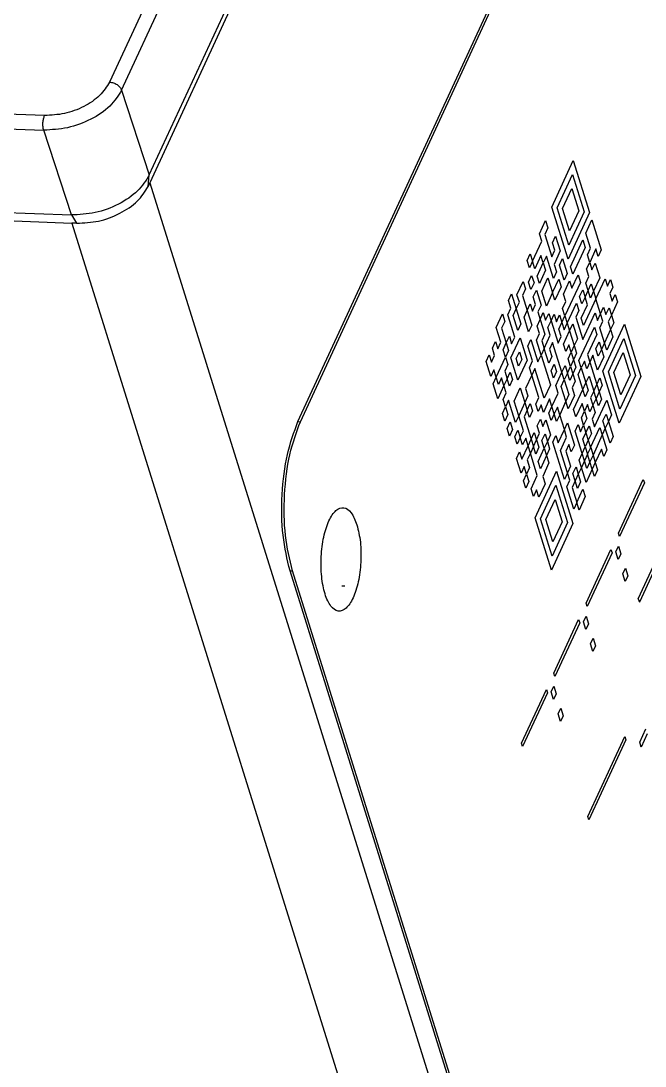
# Model space of a CAD drawing. Header units: millimetres. Extents: x 0 to 420, y 0 to 297.
# Drawn here: x 176.51 to 188.34, y 125.72 to 145.52 of the extents above; entities that cross this region are included whole.
import ezdxf

# ---------------------------------------------------------------- set-up
doc = ezdxf.new("R2010")
doc.units = ezdxf.units.MM

msp = doc.modelspace()

# ---------------------------------------------------------------- linework, layer by layer
at = {"color": 7, "linetype": 'Continuous', "lineweight": 25}
for p, q in [((186.357, 162.028), (178.192, 144.357)), ((178.422, 144.205), (186.587, 161.876)), ((178.946, 142.6), (187.144, 160.345)), ((187.091, 160.058), (178.954, 142.447)), ((181.762, 137.927), (188.235, 151.936)), ((181.808, 137.925), (188.281, 151.934)), ((176.962, 143.725), (152.509, 144.66)), ((152.493, 144.382), (176.945, 143.447)), ((178.422, 144.205), (178.946, 142.6)), ((177.469, 141.842), (176.945, 143.447)), ((152.932, 142.78), (177.469, 141.842)), ((186.569, 141.991), (186.978, 142.876)), ((186.978, 142.876), (187.287, 141.889)), ((178.923, 142.38), (178.946, 142.6)), ((186.671, 141.976), (186.964, 142.609)), ((186.964, 142.609), (187.184, 141.903)), ((178.954, 142.447), (178.923, 142.38)), ((178.954, 142.447), (188.72, 111.201)), ((186.774, 141.962), (186.949, 142.341)), ((186.949, 142.341), (187.082, 141.918)), ((186.878, 141.003), (186.569, 141.991)), ((186.892, 141.271), (186.671, 141.976)), ((186.906, 141.538), (186.774, 141.962)), ((175.625, 141.759), (177.477, 141.689)), ((177.469, 141.842), (177.569, 141.685)), ((187.287, 141.889), (186.878, 141.003)), ((187.184, 141.903), (186.892, 141.271)), ((187.082, 141.918), (186.906, 141.538)), ((187.214, 141.494), (187.331, 141.747)), ((187.331, 141.747), (187.507, 141.183)), ((177.477, 141.689), (187.244, 110.442)), ((177.569, 141.685), (177.477, 141.689)), ((186.335, 141.485), (186.452, 141.738)), ((186.496, 141.597), (186.438, 141.47)), ((186.452, 141.738), (186.496, 141.597)), ((186.204, 140.964), (186.379, 141.344)), ((186.379, 141.344), (186.335, 141.485)), ((186.438, 141.47), (186.57, 141.047)), ((186.584, 141.314), (186.643, 141.441)), ((186.643, 141.441), (186.731, 141.159)), ((186.922, 140.862), (187.156, 141.368)), ((187.156, 141.368), (187.2, 141.227)), ((187.302, 141.212), (187.214, 141.494)), ((186.57, 141.047), (186.628, 141.173)), ((186.628, 141.173), (186.584, 141.314)), ((186.731, 141.159), (186.614, 140.906)), ((187.2, 141.227), (186.966, 140.721)), ((187.244, 141.086), (187.302, 141.212)), ((187.405, 141.197), (187.288, 140.944)), ((187.449, 141.056), (187.405, 141.197)), ((187.507, 141.183), (187.449, 141.056)), ((186.101, 140.979), (186.16, 141.105)), ((186.145, 140.837), (186.101, 140.979)), ((186.204, 140.964), (186.145, 140.837)), ((186.16, 141.105), (186.204, 140.964)), ((186.248, 140.823), (186.204, 140.964)), ((186.365, 141.076), (186.248, 140.823)), ((186.409, 140.935), (186.365, 141.076)), ((186.467, 141.061), (186.409, 140.935)), ((186.6, 140.638), (186.467, 141.061)), ((186.717, 140.891), (186.775, 141.017)), ((186.775, 141.017), (186.863, 140.735)), ((187.288, 140.944), (187.244, 141.086)), ((186.292, 140.682), (186.409, 140.935)), ((186.453, 140.794), (186.336, 140.541)), ((186.409, 140.935), (186.453, 140.794)), ((186.658, 140.764), (186.6, 140.638)), ((186.614, 140.906), (186.658, 140.764)), ((186.805, 140.609), (186.717, 140.891)), ((186.966, 140.721), (186.922, 140.862)), ((187.229, 140.818), (187.288, 140.944)), ((187.274, 140.677), (187.229, 140.818)), ((187.288, 140.944), (187.332, 140.803)), ((187.332, 140.803), (187.39, 140.93)), ((187.39, 140.93), (187.479, 140.648)), ((185.911, 140.331), (186.028, 140.584)), ((186.028, 140.584), (186.072, 140.443)), ((186.131, 140.57), (186.189, 140.696)), ((186.175, 140.429), (186.131, 140.57)), ((186.234, 140.555), (186.175, 140.429)), ((186.189, 140.696), (186.234, 140.555)), ((186.336, 140.541), (186.292, 140.682)), ((186.38, 140.399), (186.497, 140.653)), ((186.497, 140.653), (186.585, 140.37)), ((186.585, 140.37), (186.702, 140.623)), ((186.702, 140.623), (186.746, 140.482)), ((186.79, 140.341), (186.907, 140.594)), ((186.863, 140.735), (186.805, 140.609)), ((187.113, 140.565), (186.82, 139.932)), ((186.907, 140.594), (186.951, 140.453)), ((186.951, 140.453), (187.068, 140.706)), ((187.068, 140.706), (187.113, 140.565)), ((187.215, 140.55), (187.274, 140.677)), ((187.479, 140.648), (187.362, 140.395)), ((187.406, 140.253), (187.581, 140.633)), ((187.581, 140.633), (187.625, 140.492)), ((187.625, 140.492), (187.684, 140.618)), ((187.684, 140.618), (187.728, 140.477)), ((186.072, 140.443), (186.014, 140.317)), ((186.219, 140.288), (186.278, 140.414)), ((186.278, 140.414), (186.366, 140.132)), ((186.468, 140.117), (186.38, 140.399)), ((186.585, 140.37), (186.468, 140.117)), ((186.629, 140.229), (186.585, 140.37)), ((186.746, 140.482), (186.629, 140.229)), ((187.098, 140.297), (187.157, 140.424)), ((187.157, 140.424), (187.201, 140.283)), ((187.201, 140.283), (187.259, 140.409)), ((187.259, 140.409), (187.215, 140.55)), ((187.259, 140.409), (187.318, 140.536)), ((187.303, 140.268), (187.259, 140.409)), ((187.362, 140.395), (187.303, 140.268)), ((187.318, 140.536), (187.362, 140.395)), ((187.362, 140.395), (187.406, 140.253)), ((187.728, 140.477), (187.669, 140.351)), ((185.75, 140.22), (185.809, 140.346)), ((185.795, 140.078), (185.75, 140.22)), ((185.809, 140.346), (185.897, 140.064)), ((185.897, 140.064), (185.956, 140.19)), ((185.956, 140.19), (185.911, 140.331)), ((186.014, 140.317), (186.102, 140.035)), ((186.102, 140.035), (186.161, 140.161)), ((186.161, 140.161), (186.205, 140.02)), ((186.263, 140.146), (186.219, 140.288)), ((186.776, 140.073), (186.835, 140.2)), ((186.835, 140.2), (186.79, 140.341)), ((186.864, 139.791), (187.04, 140.171)), ((187.04, 140.171), (187.084, 140.03)), ((187.142, 140.156), (187.098, 140.297)), ((187.201, 140.283), (187.142, 140.156)), ((187.406, 140.253), (187.172, 139.747)), ((187.245, 140.141), (187.201, 140.283)), ((187.494, 139.971), (187.406, 140.253)), ((187.669, 140.351), (187.714, 140.21)), ((187.816, 140.195), (187.699, 139.942)), ((187.714, 140.21), (187.772, 140.336)), ((187.772, 140.336), (187.816, 140.195)), ((185.517, 139.713), (185.634, 139.966)), ((185.634, 139.966), (185.678, 139.825)), ((185.736, 139.952), (185.795, 140.078)), ((185.839, 139.937), (185.897, 140.064)), ((185.897, 140.064), (185.985, 139.782)), ((186.044, 139.908), (186.102, 140.035)), ((186.102, 140.035), (186.19, 139.752)), ((186.205, 140.02), (186.263, 140.146)), ((186.366, 140.132), (186.307, 140.005)), ((186.307, 140.005), (186.352, 139.864)), ((186.352, 139.864), (186.41, 139.991)), ((186.41, 139.991), (186.454, 139.85)), ((186.454, 139.85), (186.513, 139.976)), ((186.513, 139.976), (186.557, 139.835)), ((186.557, 139.835), (186.615, 139.962)), ((186.615, 139.962), (186.659, 139.82)), ((186.82, 139.932), (186.776, 140.073)), ((187.084, 140.03), (187.025, 139.903)), ((187.128, 139.888), (187.245, 140.141)), ((187.158, 139.48), (187.392, 139.986)), ((187.392, 139.986), (187.436, 139.845)), ((187.436, 139.845), (187.494, 139.971)), ((187.494, 139.971), (187.552, 140.098)), ((187.538, 139.83), (187.494, 139.971)), ((187.552, 140.098), (187.597, 139.957)), ((187.597, 139.957), (187.655, 140.083)), ((187.655, 140.083), (187.699, 139.942)), ((185.678, 139.825), (185.619, 139.699)), ((185.868, 139.528), (185.736, 139.952)), ((185.927, 139.655), (185.839, 139.937)), ((185.985, 139.782), (185.927, 139.655)), ((186.132, 139.626), (186.044, 139.908)), ((186.293, 139.738), (186.351, 139.864)), ((186.351, 139.864), (186.44, 139.582)), ((186.498, 139.708), (186.557, 139.835)), ((186.557, 139.835), (186.689, 139.412)), ((186.659, 139.82), (186.718, 139.947)), ((186.703, 139.679), (186.762, 139.806)), ((186.718, 139.947), (186.762, 139.806)), ((186.762, 139.806), (186.82, 139.932)), ((186.762, 139.806), (186.806, 139.665)), ((186.806, 139.665), (186.864, 139.791)), ((186.82, 139.932), (186.864, 139.791)), ((186.864, 139.791), (186.908, 139.65)), ((186.908, 139.65), (186.967, 139.777)), ((186.967, 139.777), (187.055, 139.494)), ((187.025, 139.903), (187.158, 139.48)), ((187.172, 139.747), (187.128, 139.888)), ((187.48, 139.703), (187.538, 139.83)), ((187.539, 138.886), (187.948, 139.772)), ((187.699, 139.942), (187.641, 139.815)), ((187.641, 139.815), (187.685, 139.674)), ((187.743, 139.801), (187.685, 139.674)), ((187.699, 139.942), (187.743, 139.801)), ((187.948, 139.772), (188.257, 138.784)), ((185.605, 139.431), (185.517, 139.713)), ((185.619, 139.699), (185.707, 139.417)), ((186.19, 139.752), (186.132, 139.626)), ((186.279, 139.47), (186.337, 139.597)), ((186.337, 139.597), (186.293, 139.738)), ((186.44, 139.582), (186.381, 139.455)), ((186.425, 139.314), (186.542, 139.567)), ((186.542, 139.567), (186.498, 139.708)), ((186.747, 139.538), (186.703, 139.679)), ((186.792, 139.397), (186.908, 139.65)), ((186.908, 139.65), (186.997, 139.368)), ((187.085, 139.086), (187.377, 139.718)), ((187.421, 139.577), (187.246, 139.197)), ((187.377, 139.718), (187.421, 139.577)), ((187.568, 139.421), (187.48, 139.703)), ((187.685, 139.674), (187.568, 139.421)), ((187.685, 139.674), (187.729, 139.533)), ((185.444, 139.319), (185.502, 139.446)), ((185.502, 139.446), (185.546, 139.305)), ((185.546, 139.305), (185.605, 139.431)), ((185.649, 139.29), (185.707, 139.417)), ((185.707, 139.417), (185.766, 139.543)), ((185.707, 139.417), (185.751, 139.275)), ((185.766, 139.543), (185.81, 139.402)), ((185.796, 139.134), (185.971, 139.514)), ((185.81, 139.402), (185.868, 139.528)), ((185.971, 139.514), (186.103, 139.09)), ((186.118, 139.358), (186.176, 139.485)), ((186.176, 139.485), (186.308, 139.061)), ((186.367, 139.188), (186.279, 139.47)), ((186.381, 139.455), (186.425, 139.314)), ((186.586, 139.426), (186.528, 139.3)), ((186.763, 138.862), (186.586, 139.426)), ((186.689, 139.412), (186.747, 139.538)), ((186.836, 139.256), (186.792, 139.397)), ((186.894, 139.382), (186.836, 139.256)), ((186.938, 139.241), (186.894, 139.382)), ((186.997, 139.368), (186.938, 139.241)), ((187.055, 139.494), (186.997, 139.368)), ((186.997, 139.368), (187.041, 139.227)), ((187.407, 139.309), (187.465, 139.436)), ((187.465, 139.436), (187.509, 139.295)), ((187.568, 139.421), (187.51, 139.295)), ((187.612, 139.28), (187.568, 139.421)), ((187.729, 139.533), (187.612, 139.28)), ((187.642, 138.871), (187.934, 139.504)), ((187.934, 139.504), (188.155, 138.798)), ((185.327, 139.066), (185.385, 139.193)), ((185.385, 139.193), (185.429, 139.052)), ((185.429, 139.052), (185.488, 139.178)), ((185.488, 139.178), (185.444, 139.319)), ((185.693, 139.149), (185.649, 139.29)), ((185.751, 139.275), (185.693, 139.149)), ((185.898, 139.12), (185.957, 139.246)), ((185.957, 139.246), (186.001, 139.105)), ((186.206, 139.076), (186.118, 139.358)), ((186.308, 139.061), (186.367, 139.188)), ((186.425, 139.314), (186.367, 139.188)), ((186.367, 139.188), (186.543, 138.623)), ((186.514, 139.032), (186.425, 139.314)), ((186.528, 139.3), (186.572, 139.159)), ((186.88, 139.115), (186.938, 139.241)), ((186.938, 139.241), (186.982, 139.1)), ((187.041, 139.227), (186.982, 139.1)), ((187.246, 139.197), (187.29, 139.056)), ((187.348, 139.183), (187.29, 139.056)), ((187.437, 138.901), (187.348, 139.183)), ((187.451, 139.168), (187.407, 139.309)), ((187.509, 139.295), (187.451, 139.168)), ((187.51, 139.295), (187.554, 139.154)), ((187.744, 138.857), (187.92, 139.236)), ((187.92, 139.236), (188.052, 138.813)), ((185.415, 138.784), (185.327, 139.066)), ((185.518, 138.769), (185.693, 139.149)), ((185.737, 139.008), (185.679, 138.881)), ((185.693, 139.149), (185.737, 139.008)), ((185.928, 138.711), (185.796, 139.134)), ((185.942, 138.979), (185.898, 139.12)), ((186.103, 139.09), (185.928, 138.711)), ((186.001, 139.105), (185.942, 138.979)), ((186.147, 138.949), (186.206, 139.076)), ((186.572, 139.159), (186.514, 139.032)), ((186.558, 138.891), (186.616, 139.017)), ((186.616, 139.017), (186.66, 138.876)), ((186.763, 138.862), (186.821, 138.988)), ((186.821, 138.988), (186.865, 138.847)), ((186.865, 138.847), (186.924, 138.974)), ((186.924, 138.974), (186.88, 139.115)), ((186.982, 139.1), (186.924, 138.974)), ((186.924, 138.974), (186.968, 138.832)), ((186.982, 139.1), (187.026, 138.959)), ((187.129, 138.944), (187.085, 139.086)), ((187.187, 139.071), (187.129, 138.944)), ((187.231, 138.93), (187.187, 139.071)), ((187.29, 139.056), (187.231, 138.93)), ((187.29, 139.056), (187.422, 138.633)), ((187.554, 139.154), (187.437, 138.901)), ((185.474, 138.91), (185.415, 138.784)), ((185.518, 138.769), (185.474, 138.91)), ((185.679, 138.881), (185.723, 138.74)), ((185.723, 138.74), (185.781, 138.867)), ((185.781, 138.867), (185.825, 138.726)), ((186.192, 138.808), (186.075, 138.555)), ((186.191, 138.808), (186.147, 138.949)), ((186.25, 138.935), (186.191, 138.808)), ((186.324, 138.385), (186.192, 138.808)), ((186.426, 138.37), (186.25, 138.935)), ((186.602, 138.75), (186.558, 138.891)), ((186.66, 138.876), (186.602, 138.75)), ((186.646, 138.609), (186.763, 138.862)), ((186.807, 138.721), (186.763, 138.862)), ((186.865, 138.847), (186.807, 138.721)), ((186.91, 138.706), (186.865, 138.847)), ((186.968, 138.832), (186.91, 138.706)), ((187.026, 138.959), (186.968, 138.832)), ((186.968, 138.832), (187.012, 138.691)), ((187.07, 138.818), (187.129, 138.944)), ((187.159, 138.536), (187.07, 138.818)), ((187.129, 138.944), (187.217, 138.662)), ((187.217, 138.662), (187.276, 138.789)), ((187.276, 138.789), (187.364, 138.506)), ((187.848, 137.898), (187.539, 138.886)), ((187.862, 138.166), (187.642, 138.871)), ((187.877, 138.433), (187.744, 138.857)), ((188.257, 138.784), (187.848, 137.898)), ((188.155, 138.798), (187.862, 138.166)), ((188.052, 138.813), (187.877, 138.433)), ((185.459, 138.643), (185.518, 138.769)), ((185.547, 138.361), (185.459, 138.643)), ((185.562, 138.628), (185.518, 138.769)), ((185.664, 138.614), (185.547, 138.361)), ((185.62, 138.755), (185.562, 138.628)), ((185.664, 138.614), (185.62, 138.755)), ((185.723, 138.74), (185.664, 138.614)), ((185.708, 138.472), (185.664, 138.614)), ((185.767, 138.599), (185.723, 138.74)), ((185.825, 138.726), (185.767, 138.599)), ((186.543, 138.623), (186.426, 138.37)), ((186.69, 138.468), (186.646, 138.609)), ((186.749, 138.594), (186.807, 138.721)), ((186.837, 138.312), (186.749, 138.594)), ((186.807, 138.721), (186.895, 138.438)), ((187.012, 138.691), (186.954, 138.565)), ((187.159, 138.536), (187.217, 138.662)), ((187.217, 138.662), (187.261, 138.521)), ((187.364, 138.506), (187.422, 138.633)), ((187.422, 138.633), (187.481, 138.759)), ((187.422, 138.633), (187.466, 138.492)), ((187.525, 138.618), (187.466, 138.492)), ((187.481, 138.759), (187.525, 138.618)), ((188.209, 134.574), (190.066, 138.592)), ((185.65, 138.346), (185.708, 138.472)), ((185.855, 138.317), (185.972, 138.57)), ((185.972, 138.57), (186.06, 138.288)), ((186.119, 138.414), (186.06, 138.288)), ((186.075, 138.555), (186.119, 138.414)), ((186.265, 138.258), (186.324, 138.385)), ((186.573, 138.214), (186.69, 138.468)), ((186.895, 138.438), (186.837, 138.312)), ((186.998, 138.424), (186.881, 138.171)), ((186.954, 138.565), (186.998, 138.424)), ((186.983, 138.156), (187.159, 138.536)), ((187.203, 138.394), (187.159, 138.536)), ((187.261, 138.521), (187.203, 138.394)), ((187.364, 138.506), (187.305, 138.38)), ((187.305, 138.38), (187.349, 138.239)), ((187.408, 138.365), (187.364, 138.506)), ((187.466, 138.492), (187.408, 138.365)), ((187.466, 138.492), (187.511, 138.351)), ((190.086, 138.528), (188.229, 134.509)), ((185.636, 138.078), (185.694, 138.205)), ((185.694, 138.205), (185.65, 138.346)), ((185.753, 138.331), (185.694, 138.205)), ((185.694, 138.205), (185.738, 138.064)), ((185.885, 137.908), (185.753, 138.331)), ((185.943, 138.034), (185.855, 138.317)), ((186.06, 138.288), (185.943, 138.034)), ((186.06, 138.288), (186.104, 138.146)), ((186.104, 138.146), (186.163, 138.273)), ((186.163, 138.273), (186.207, 138.132)), ((186.31, 138.117), (186.265, 138.258)), ((186.368, 138.244), (186.31, 138.117)), ((186.412, 138.103), (186.368, 138.244)), ((186.529, 138.356), (186.412, 138.103)), ((186.515, 138.088), (186.573, 138.214)), ((186.573, 138.214), (186.529, 138.356)), ((186.617, 138.073), (186.573, 138.214)), ((186.676, 138.2), (186.617, 138.073)), ((186.72, 138.059), (186.676, 138.2)), ((186.837, 138.312), (186.72, 138.059)), ((186.881, 138.171), (186.837, 138.312)), ((187.144, 138.268), (187.027, 138.015)), ((187.188, 138.127), (187.144, 138.268)), ((187.247, 138.253), (187.188, 138.127)), ((187.291, 138.112), (187.247, 138.253)), ((187.349, 138.239), (187.291, 138.112)), ((187.408, 138.365), (187.35, 138.239)), ((187.35, 138.239), (187.394, 138.098)), ((187.379, 137.83), (187.613, 138.336)), ((187.452, 138.224), (187.408, 138.365)), ((187.511, 138.351), (187.452, 138.224)), ((187.613, 138.336), (187.701, 138.054)), ((185.68, 137.937), (185.636, 138.078)), ((185.738, 138.064), (185.68, 137.937)), ((185.943, 138.034), (185.885, 137.908)), ((186.032, 137.752), (185.943, 138.034)), ((186.104, 138.146), (186.046, 138.02)), ((186.046, 138.02), (186.178, 137.597)), ((186.149, 138.005), (186.104, 138.146)), ((186.207, 138.132), (186.149, 138.005)), ((186.559, 137.947), (186.515, 138.088)), ((186.617, 138.073), (186.559, 137.947)), ((186.661, 137.932), (186.617, 138.073)), ((186.72, 138.059), (186.661, 137.932)), ((186.808, 137.776), (186.72, 138.059)), ((187.027, 138.015), (186.983, 138.156)), ((187.13, 138), (187.188, 138.127)), ((187.174, 137.859), (187.13, 138)), ((187.233, 137.986), (187.174, 137.859)), ((187.188, 138.127), (187.233, 137.986)), ((187.394, 138.098), (187.335, 137.971)), ((187.54, 137.942), (187.599, 138.068)), ((187.599, 138.068), (187.643, 137.927)), ((187.701, 138.054), (187.643, 137.927)), ((181.762, 137.927), (181.808, 137.925)), ((185.724, 137.796), (185.782, 137.923)), ((185.768, 137.655), (185.724, 137.796)), ((185.826, 137.781), (185.768, 137.655)), ((185.782, 137.923), (185.826, 137.781)), ((186.295, 137.85), (186.354, 137.976)), ((186.339, 137.708), (186.295, 137.85)), ((186.354, 137.976), (186.398, 137.835)), ((186.398, 137.835), (186.456, 137.961)), ((186.456, 137.961), (186.544, 137.679)), ((186.808, 137.776), (186.866, 137.903)), ((186.866, 137.903), (186.999, 137.48)), ((187.013, 137.747), (187.072, 137.874)), ((187.072, 137.874), (187.116, 137.733)), ((187.116, 137.733), (187.174, 137.859)), ((187.174, 137.859), (187.218, 137.718)), ((187.218, 137.718), (187.277, 137.845)), ((187.277, 137.845), (187.321, 137.703)), ((187.306, 137.436), (187.482, 137.815)), ((187.335, 137.971), (187.379, 137.83)), ((187.482, 137.815), (187.526, 137.674)), ((187.584, 137.801), (187.526, 137.674)), ((187.584, 137.801), (187.54, 137.942)), ((187.643, 137.927), (187.584, 137.801)), ((187.673, 137.518), (187.584, 137.801)), ((187.643, 137.927), (187.731, 137.645)), ((185.871, 137.64), (185.929, 137.767)), ((185.915, 137.499), (185.871, 137.64)), ((185.973, 137.626), (185.915, 137.499)), ((185.929, 137.767), (185.973, 137.626)), ((185.973, 137.626), (186.032, 137.752)), ((186.017, 137.485), (185.973, 137.626)), ((186.076, 137.611), (186.017, 137.485)), ((186.12, 137.47), (186.076, 137.611)), ((186.12, 137.47), (186.178, 137.597)), ((186.178, 137.597), (186.237, 137.723)), ((186.178, 137.597), (186.222, 137.455)), ((186.222, 137.455), (186.281, 137.582)), ((186.237, 137.723), (186.281, 137.582)), ((186.281, 137.582), (186.339, 137.708)), ((186.281, 137.582), (186.325, 137.441)), ((186.383, 137.567), (186.442, 137.694)), ((186.442, 137.694), (186.486, 137.553)), ((186.544, 137.679), (186.486, 137.553)), ((186.589, 137.538), (186.647, 137.665)), ((186.647, 137.665), (186.691, 137.523)), ((186.691, 137.523), (186.808, 137.776)), ((186.735, 137.382), (186.852, 137.635)), ((186.852, 137.635), (186.808, 137.776)), ((187.145, 137.324), (187.013, 137.747)), ((187.16, 137.592), (187.218, 137.718)), ((187.204, 137.45), (187.16, 137.592)), ((187.218, 137.718), (187.262, 137.577)), ((187.321, 137.703), (187.262, 137.577)), ((187.526, 137.674), (187.351, 137.295)), ((187.526, 137.674), (187.614, 137.392)), ((187.731, 137.645), (187.673, 137.518)), ((186.003, 137.217), (186.12, 137.47)), ((186.164, 137.329), (186.12, 137.47)), ((186.222, 137.455), (186.164, 137.329)), ((186.266, 137.314), (186.222, 137.455)), ((186.325, 137.441), (186.266, 137.314)), ((186.311, 137.173), (186.427, 137.426)), ((186.427, 137.426), (186.383, 137.567)), ((186.486, 137.553), (186.427, 137.426)), ((186.427, 137.426), (186.472, 137.285)), ((186.53, 137.412), (186.472, 137.285)), ((186.486, 137.553), (186.53, 137.412)), ((186.809, 136.832), (186.589, 137.538)), ((186.896, 137.494), (186.838, 137.368)), ((186.94, 137.353), (186.896, 137.494)), ((186.999, 137.48), (186.94, 137.353)), ((187.146, 137.324), (187.204, 137.45)), ((187.262, 137.577), (187.204, 137.45)), ((187.204, 137.45), (187.248, 137.309)), ((187.248, 137.309), (187.307, 137.436)), ((187.262, 137.577), (187.306, 137.436)), ((187.307, 137.436), (187.351, 137.295)), ((187.512, 137.407), (187.395, 137.154)), ((187.556, 137.265), (187.512, 137.407)), ((187.614, 137.392), (187.556, 137.265)), ((185.9, 137.232), (185.959, 137.358)), ((185.989, 136.949), (185.9, 137.232)), ((185.959, 137.358), (186.003, 137.217)), ((186.164, 137.329), (186.105, 137.202)), ((186.105, 137.202), (186.15, 137.061)), ((186.296, 136.905), (186.164, 137.329)), ((186.472, 137.285), (186.355, 137.032)), ((186.472, 137.285), (186.516, 137.144)), ((186.867, 136.959), (186.735, 137.382)), ((186.838, 137.368), (186.926, 137.085)), ((187.087, 137.197), (187.145, 137.324)), ((187.131, 137.056), (187.087, 137.197)), ((187.19, 137.183), (187.146, 137.324)), ((187.248, 137.309), (187.19, 137.183)), ((187.292, 137.168), (187.248, 137.309)), ((187.351, 137.295), (187.292, 137.168)), ((187.351, 137.295), (187.395, 137.154)), ((186.047, 137.076), (185.989, 136.949)), ((186.091, 136.935), (186.047, 137.076)), ((186.15, 137.061), (186.091, 136.935)), ((186.253, 136.103), (186.662, 136.988)), ((186.355, 137.032), (186.311, 137.173)), ((186.516, 137.144), (186.399, 136.891)), ((186.662, 136.988), (186.971, 136)), ((186.926, 137.085), (186.867, 136.959)), ((186.97, 136.944), (187.029, 137.071)), ((187.029, 137.071), (187.073, 136.93)), ((187.131, 137.056), (187.073, 136.93)), ((187.19, 137.183), (187.131, 137.056)), ((187.219, 136.774), (187.131, 137.056)), ((187.234, 137.042), (187.19, 137.183)), ((187.336, 137.027), (187.219, 136.774)), ((187.292, 137.168), (187.234, 137.042)), ((187.336, 137.027), (187.292, 137.168)), ((187.395, 137.154), (187.336, 137.027)), ((187.38, 136.886), (187.336, 137.027)), ((187.439, 137.012), (187.38, 136.886)), ((187.395, 137.154), (187.439, 137.012)), ((186.033, 136.808), (186.091, 136.935)), ((186.077, 136.667), (186.033, 136.808)), ((186.135, 136.794), (186.077, 136.667)), ((186.091, 136.935), (186.135, 136.794)), ((186.179, 136.652), (186.296, 136.905)), ((186.399, 136.891), (186.443, 136.75)), ((186.868, 136.959), (186.809, 136.832)), ((186.853, 136.691), (186.912, 136.818)), ((186.912, 136.818), (186.868, 136.959)), ((187.014, 136.803), (186.956, 136.677)), ((187.014, 136.803), (186.97, 136.944)), ((187.073, 136.93), (187.014, 136.803)), ((187.058, 136.662), (187.014, 136.803)), ((187.073, 136.93), (187.117, 136.789)), ((187.835, 135.817), (188.304, 136.832)), ((188.304, 136.832), (188.324, 136.768)), ((186.223, 136.511), (186.179, 136.652)), ((186.282, 136.638), (186.223, 136.511)), ((186.326, 136.497), (186.282, 136.638)), ((186.443, 136.75), (186.326, 136.497)), ((186.356, 136.088), (186.648, 136.721)), ((186.648, 136.721), (186.869, 136.015)), ((186.986, 136.268), (186.853, 136.691)), ((186.956, 136.677), (187.044, 136.394)), ((187.044, 136.394), (187.161, 136.647)), ((187.117, 136.789), (187.058, 136.662)), ((187.161, 136.647), (187.205, 136.506)), ((188.324, 136.768), (187.855, 135.753)), ((186.458, 136.073), (186.634, 136.453)), ((186.634, 136.453), (186.766, 136.029)), ((187.044, 136.394), (186.986, 136.268)), ((187.088, 136.253), (187.044, 136.394)), ((187.205, 136.506), (187.088, 136.253)), ((186.562, 135.115), (186.253, 136.103)), ((186.576, 135.382), (186.356, 136.088)), ((186.591, 135.65), (186.458, 136.073)), ((186.971, 136), (186.562, 135.115)), ((186.869, 136.015), (186.576, 135.382)), ((186.766, 136.029), (186.591, 135.65)), ((187.855, 135.753), (187.835, 135.817)), ((187.222, 134.492), (187.691, 135.507)), ((187.712, 135.442), (187.243, 134.427)), ((187.691, 135.507), (187.712, 135.442)), ((187.785, 135.459), (187.835, 135.566)), ((187.83, 135.317), (187.785, 135.459)), ((187.879, 135.424), (187.83, 135.317)), ((187.835, 135.566), (187.879, 135.424)), ((186.495, 119.477), (181.611, 135.104)), ((181.611, 135.104), (181.657, 135.102)), ((186.541, 119.476), (181.657, 135.102)), ((187.915, 135.043), (187.965, 135.15)), ((187.96, 134.901), (187.915, 135.043)), ((187.965, 135.15), (188.009, 135.008)), ((182.596, 134.82), (182.65, 134.815)), ((188.009, 135.008), (187.96, 134.901)), ((187.243, 134.427), (187.222, 134.492)), ((188.209, 134.574), (188.229, 134.509)), ((187.173, 134.133), (187.222, 134.24)), ((187.222, 134.24), (187.267, 134.098)), ((186.61, 133.166), (187.079, 134.181)), ((187.099, 134.117), (186.63, 133.102)), ((187.079, 134.181), (187.099, 134.117)), ((187.217, 133.991), (187.173, 134.133)), ((187.267, 134.098), (187.217, 133.991)), ((187.303, 133.717), (187.352, 133.824)), ((187.352, 133.824), (187.397, 133.682)), ((187.347, 133.575), (187.303, 133.717)), ((187.397, 133.682), (187.347, 133.575)), ((186.63, 133.102), (186.61, 133.166)), ((185.998, 131.84), (186.467, 132.856)), ((186.467, 132.856), (186.487, 132.791)), ((186.56, 132.808), (186.61, 132.915)), ((186.61, 132.915), (186.654, 132.773)), ((186.487, 132.791), (186.018, 131.776)), ((186.605, 132.666), (186.56, 132.808)), ((186.654, 132.773), (186.605, 132.666)), ((186.69, 132.392), (186.74, 132.499)), ((186.74, 132.499), (186.784, 132.356)), ((186.735, 132.249), (186.69, 132.392)), ((186.784, 132.356), (186.735, 132.249)), ((188.235, 131.855), (188.352, 132.107)), ((187.253, 130.449), (187.953, 131.965)), ((187.973, 131.9), (187.273, 130.385)), ((187.953, 131.965), (187.973, 131.9)), ((188.263, 131.764), (188.235, 131.855)), ((188.38, 132.017), (188.263, 131.764)), ((186.018, 131.776), (185.998, 131.84)), ((187.273, 130.385), (187.253, 130.449))]:
    msp.add_line(p, q, dxfattribs=at)
for points, knots in [([(178.192, 144.357), (178.138, 144.27), (178.029, 144.097), (177.714, 143.884), (177.338, 143.743), (177.087, 143.731), (176.962, 143.725)], [0, 0, 0, 0, 0.250442, 0.500135, 0.75008, 1, 1, 1, 1]), ([(178.422, 144.205), (178.357, 144.101), (178.226, 143.894), (177.848, 143.639), (177.397, 143.47), (177.096, 143.455), (176.945, 143.447)], [0, 0, 0, 0, 0.250446, 0.500135, 0.750075, 1, 1, 1, 1])]:
    msp.add_open_spline(points, degree=3, knots=knots, dxfattribs=at)
for points in [[(178.192, 144.357), (178.217, 144.354), (178.266, 144.348), (178.337, 144.312), (178.394, 144.263), (178.413, 144.224), (178.422, 144.205)], [(176.945, 143.447), (176.94, 143.468), (176.931, 143.511), (176.93, 143.59), (176.94, 143.667), (176.954, 143.706), (176.962, 143.725)], [(178.946, 142.6), (178.881, 142.496), (178.75, 142.287), (178.372, 142.032), (177.921, 141.861), (177.619, 141.848), (177.469, 141.842)], [(177.569, 141.685), (177.708, 141.691), (177.984, 141.703), (178.397, 141.86), (178.744, 142.093), (178.864, 142.284), (178.923, 142.38)], [(181.611, 135.104), (181.559, 135.319), (181.456, 135.749), (181.445, 136.55), (181.541, 137.335), (181.688, 137.729), (181.762, 137.927)], [(181.657, 135.102), (181.605, 135.317), (181.502, 135.748), (181.491, 136.548), (181.587, 137.333), (181.734, 137.728), (181.808, 137.925)], [(182.879, 135.972), (182.845, 136.058), (182.776, 136.229), (182.63, 136.32), (182.48, 136.266), (182.343, 136.066), (182.243, 135.753), (182.193, 135.373), (182.202, 134.985), (182.267, 134.648), (182.38, 134.412), (182.524, 134.315), (182.675, 134.371), (182.811, 134.57), (182.912, 134.884), (182.961, 135.262), (182.955, 135.656), (182.905, 135.867), (182.879, 135.972)]]:
    msp.add_open_spline(points, degree=3, dxfattribs=at)

doc.saveas('drawing.dxf')
